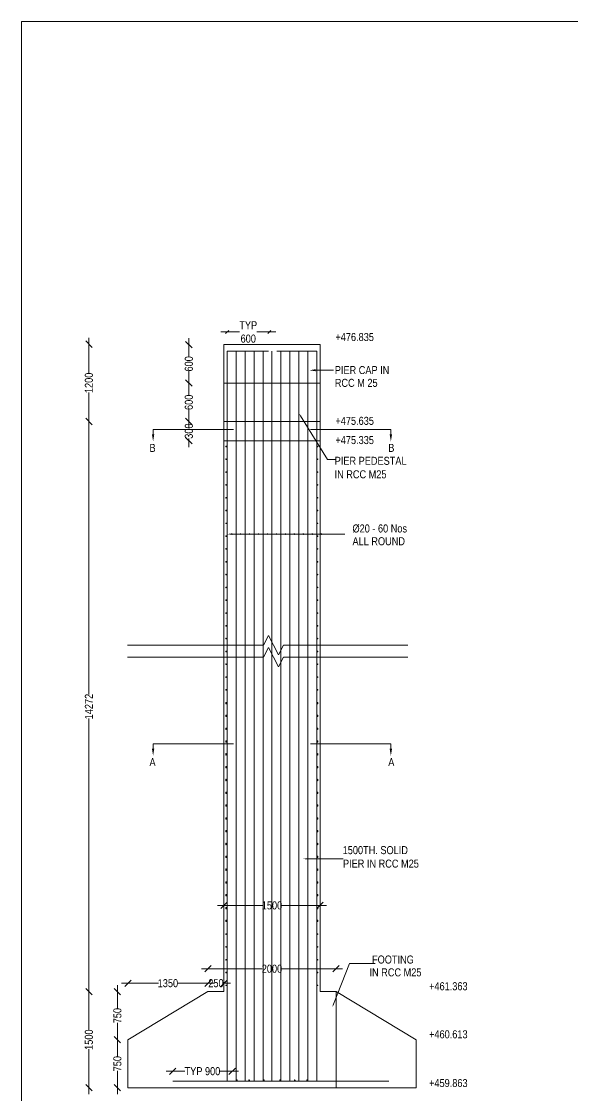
# Model space of a CAD drawing. Header units: millimetres. Extents: x -50489 to 179851, y 124916 to 300735.
# Drawn here: x 94851 to 112058, y 146382 to 179916 of the extents above; entities that cross this region are included whole.
import ezdxf

# ---------------------------------------------------------------- set-up
doc = ezdxf.new("R2010")
doc.units = ezdxf.units.MM
doc.styles.add('arn', font='ARIALN.TTF')

# ---------------------------------------------------------------- blocks, each defined once
blk = doc.blocks.new('_Oblique')
at = {"color": 0, "linetype": 'ByBlock', "lineweight": -2}
blk.add_line((-0.5, -0.5), (0.5, 0.5), dxfattribs=at)

msp = doc.modelspace()

# ---------------------------------------------------------------- linework, layer by layer
at = {"color": 0, "lineweight": 5}
for p, q in [((179850.6, 179915.5), (94850.6, 179915.5)), ((94850.6, 124915.5), (94850.6, 179915.5)), ((96955.4, 170039.6), (96955.4, 168928.7)), ((100077, 170025.3), (100077, 169452.1)), ((101073.1, 170221), (101663.3, 170221)), ((102790.9, 170221), (102200.7, 170221)), ((101173.1, 169825.3), (104173.1, 169825.3)), ((101173.1, 149625.3), (101173.1, 169825.3)), ((104173.1, 169825.3), (104173.1, 149625.3)), ((101273.1, 169625.3), (102567.6, 169625.3)), ((101273.1, 146825.3), (101273.1, 169625.3)), ((101553.1, 146825.3), (101553.1, 169625.3)), ((101833.1, 169624), (101833.1, 146825.3)), ((102113.1, 169622.7), (102113.1, 146825.3)), ((102393.1, 169621.4), (102393.1, 146825.3)), ((102673.1, 169620.1), (102673.1, 146825.3)), ((102823.9, 169620.9), (104073.1, 169620.9)), ((102953.1, 169621.4), (102953.1, 146825.3)), ((103233.1, 169622.7), (103233.1, 146825.3)), ((103513.1, 169624), (103513.1, 146825.3)), ((103793.1, 146825.3), (103793.1, 169620.9)), ((104073.1, 146825.3), (104073.1, 169620.9)), ((100077, 168425.3), (100077, 168998.5)), ((100077, 168825.3), (100077, 168252.1)), ((101173.1, 168625.3), (104173.1, 168625.3)), ((96955.4, 167225.3), (96955.4, 168336.2)), ((100077, 167225.3), (100077, 167798.5)), ((96955.4, 167625.3), (96955.4, 158900.7)), ((100077, 167625.3), (100077, 167351.5)), ((101173.1, 167425.3), (104173.1, 167425.3)), ((98960.9, 167028), (98960.9, 167178)), ((106385.3, 167028), (106385.3, 167178)), ((100077, 166625.3), (100077, 166899.1)), ((101173.1, 166825.3), (104173.1, 166825.3)), ((102565.9, 160746.4), (102411.4, 160442.8)), ((102566.2, 160746.4), (102875.5, 160139.5)), ((98156.5, 160443), (102411.5, 160443)), ((102565.9, 160371.4), (102411.4, 160067.8)), ((102566.2, 160371.4), (102875.5, 159764.5)), ((102875.5, 160139.5), (103030.1, 160443)), ((103030.1, 160443), (106911.9, 160443)), ((98156.5, 160068), (102411.5, 160068)), ((102875.5, 159764.5), (103030.1, 160068)), ((103030.1, 160068), (106911.9, 160068)), ((96955.4, 149425.3), (96955.4, 158150)), ((98960.9, 157216.3), (98960.9, 157366.3)), ((106385.3, 157216.3), (106385.3, 157366.3)), ((100973.1, 152316), (102376.9, 152316)), ((104373.1, 152316), (102969.3, 152316)), ((100473.1, 150338.9), (102365.5, 150338.9)), ((104873.1, 150338.9), (102980.7, 150338.9)), ((105234.2, 150499.5), (105095.8, 150499.5)), ((105234.2, 150499.5), (105894.5, 150499.5)), ((96955.4, 149825.3), (96955.4, 148421.5)), ((97845.7, 149825.3), (97845.7, 149100.7)), ((97973.1, 149887.6), (99126.9, 149887.6)), ((100673.1, 149625.3), (98173.1, 148125.3)), ((100873.1, 149887.6), (99719.3, 149887.6)), ((100473.1, 149887.6), (100695.2, 149887.6)), ((100673.1, 149625.3), (101173.1, 149625.3)), ((101373.1, 149887.6), (101151, 149887.6)), ((104173.1, 149625.3), (104673.1, 149625.3)), ((104673.1, 146625.3), (104673.1, 149625.3)), ((104673.1, 149625.3), (107173.1, 148125.3)), ((97845.7, 147925.3), (97845.7, 148650)), ((97845.7, 148325.3), (97845.7, 147600.7)), ((98173.1, 146625.3), (98173.1, 148125.3)), ((107173.1, 146625.3), (107173.1, 148125.3)), ((96955.4, 146425.3), (96955.4, 147829.1)), ((97845.7, 146425.3), (97845.7, 147150)), ((99373.1, 147140.5), (99954.9, 147140.5)), ((101629.9, 147140.5), (101048.2, 147140.5)), ((98173.1, 146625.3), (107173.1, 146625.3)), ((99573.1, 146825.3), (101553.1, 146825.3)), ((101553.1, 146825.3), (103793.1, 146825.3)), ((103793.1, 146825.3), (106317.7, 146825.3))]:
    msp.add_line(p, q, dxfattribs=at)
at = {"color": 0, "lineweight": 5, "ltscale": 400}
for p, q in [((98960.9, 167178), (101473.1, 167178)), ((106385.3, 167178), (103873.1, 167178)), ((98960.9, 157366.3), (101473.1, 157366.3)), ((106385.3, 157366.3), (103873.1, 157366.3))]:
    msp.add_line(p, q, dxfattribs=at)
at = {"color": 0, "lineweight": 5}
for points in [[(104042.2, 169026.3), (104589.3, 169026.3)], [(103560.3, 167607.3), (104404.3, 166238.1), (104653.3, 166238.1)], [(101430.4, 163909.9), (101833.1, 163908.5)], [(101710.4, 163909.9), (102113.1, 163908.5)], [(101990.4, 163909.9), (102393.1, 163908.5)], [(102270.4, 163909.9), (102673.1, 163908.5)], [(102550.4, 163909.9), (102953.1, 163908.5)], [(102830.4, 163909.9), (103233.1, 163908.5)], [(103110.4, 163909.9), (103513.1, 163908.5)], [(103390.4, 163909.9), (103793.1, 163908.5)], [(103670.4, 163909.9), (104073.1, 163908.5)], [(103950.4, 163910.1), (104953.1, 163908.5)], [(104230.4, 163910.3), (104633.1, 163909)], [(104593, 149232.6), (105095.8, 150499.5)]]:
    msp.add_lwpolyline(points, dxfattribs=at)
at = {"color": 0, "lineweight": 5, "extrusion": (0, 0, -1)}
msp.add_lwpolyline([(-103743.9, 153770.6), (-104898.4, 153770.6)], dxfattribs=at)
at = {"color": 0, "lineweight": 5}
for centre, start, end in [((101241.9, 166646.2), 0, 180), ((101241.9, 166646.2), 180, 0), ((104100, 166646.2), 0, 180), ((104100, 166646.2), 180, 0), ((101241.9, 166246.2), 0, 180), ((101241.9, 166246.2), 180, 0), ((104100, 166246.2), 0, 180), ((104100, 166246.2), 180, 0), ((101241.9, 165846.2), 0, 180), ((101241.9, 165846.2), 180, 0), ((104100, 165846.2), 0, 180), ((104100, 165846.2), 180, 0), ((101241.9, 165446.2), 0, 180), ((101241.9, 165446.2), 180, 0), ((104100, 165446.2), 0, 180), ((104100, 165446.2), 180, 0), ((101241.9, 165046.2), 0, 180), ((101241.9, 165046.2), 180, 0), ((104100, 165046.2), 0, 180), ((104100, 165046.2), 180, 0), ((101241.9, 164646.2), 0, 180), ((104100, 164646.2), 0, 180), ((101241.9, 164646.2), 180, 0), ((104100, 164646.2), 180, 0), ((101241.9, 164246.2), 0, 180), ((101241.9, 164246.2), 180, 0), ((104100, 164246.2), 0, 180), ((104100, 164246.2), 180, 0), ((101241.9, 163846.2), 0, 180), ((101241.9, 163846.2), 180, 0), ((104100, 163846.2), 0, 180), ((104100, 163846.2), 180, 0), ((101241.9, 163446.2), 0, 180), ((101241.9, 163446.2), 180, 0), ((104100, 163446.2), 0, 180), ((104100, 163446.2), 180, 0), ((101241.9, 163046.2), 0, 180), ((101241.9, 163046.2), 180, 0), ((104100, 163046.2), 0, 180), ((104100, 163046.2), 180, 0), ((101241.9, 162646.2), 0, 180), ((101241.9, 162646.2), 180, 0), ((104100, 162646.2), 0, 180), ((104100, 162646.2), 180, 0), ((101241.9, 162246.2), 0, 180), ((101241.9, 162246.2), 180, 0), ((104100, 162246.2), 0, 180), ((104100, 162246.2), 180, 0), ((101241.9, 161846.2), 0, 180), ((101241.9, 161846.2), 180, 0), ((104100, 161846.2), 0, 180), ((104100, 161846.2), 180, 0), ((101241.9, 161446.2), 0, 180), ((101241.9, 161446.2), 180, 0), ((104100, 161446.2), 0, 180), ((104100, 161446.2), 180, 0), ((101241.9, 161046.2), 0, 180), ((101241.9, 161046.2), 180, 0), ((104100, 161046.2), 0, 180), ((104100, 161046.2), 180, 0), ((101241.9, 160646.2), 0, 180), ((101241.9, 160646.2), 180, 0), ((104100, 160646.2), 0, 180), ((104100, 160646.2), 180, 0), ((101241.9, 160246.2), 0, 180), ((101241.9, 160246.2), 180, 0), ((104100, 160246.2), 0, 180), ((104100, 160246.2), 180, 0), ((101241.9, 159846.2), 0, 180), ((101241.9, 159846.2), 180, 0), ((104100, 159846.2), 0, 180), ((104100, 159846.2), 180, 0), ((101241.9, 159446.2), 0, 180), ((101241.9, 159446.2), 180, 0), ((104100, 159446.2), 0, 180), ((104100, 159446.2), 180, 0), ((101241.9, 159046.2), 0, 180), ((101241.9, 159046.2), 180, 0), ((104100, 159046.2), 0, 180), ((104100, 159046.2), 180, 0), ((101241.9, 158646.2), 0, 180), ((101241.9, 158646.2), 180, 0), ((101241.9, 158622), 0, 180), ((101241.9, 158622), 180, 0), ((104100, 158646.2), 0, 180), ((104100, 158646.2), 180, 0), ((104100, 158622), 0, 180), ((104100, 158622), 180, 0), ((101241.9, 158246.2), 0, 180), ((101241.9, 158246.2), 180, 0), ((101241.9, 158222), 0, 180), ((101241.9, 158222), 180, 0), ((104100, 158246.2), 0, 180), ((104100, 158246.2), 180, 0), ((104100, 158222), 0, 180), ((104100, 158222), 180, 0), ((101241.9, 157846.2), 0, 180), ((101241.9, 157846.2), 180, 0), ((101241.9, 157822), 0, 180), ((101241.9, 157822), 180, 0), ((104100, 157846.2), 0, 180), ((104100, 157846.2), 180, 0), ((104100, 157822), 0, 180), ((104100, 157822), 180, 0), ((101241.9, 157446.2), 0, 180), ((101241.9, 157446.2), 180, 0), ((101241.9, 157422), 0, 180), ((101241.9, 157422), 180, 0), ((104100, 157446.2), 0, 180), ((104100, 157446.2), 180, 0), ((104100, 157422), 0, 180), ((104100, 157422), 180, 0), ((101241.9, 157046.2), 0, 180), ((101241.9, 157046.2), 180, 0), ((101241.9, 157022), 0, 180), ((101241.9, 157022), 180, 0), ((104100, 157046.2), 0, 180), ((104100, 157046.2), 180, 0), ((104100, 157022), 0, 180), ((104100, 157022), 180, 0), ((101241.9, 156646.2), 0, 180), ((101241.9, 156646.2), 180, 0), ((101241.9, 156622), 0, 180), ((101241.9, 156622), 180, 0), ((104100, 156646.2), 0, 180), ((104100, 156646.2), 180, 0), ((104100, 156622), 0, 180), ((104100, 156622), 180, 0), ((101241.9, 156246.2), 0, 180), ((101241.9, 156246.2), 180, 0), ((101241.9, 156222), 0, 180), ((101241.9, 156222), 180, 0), ((104100, 156246.2), 0, 180), ((104100, 156246.2), 180, 0), ((104100, 156222), 0, 180), ((104100, 156222), 180, 0), ((101241.9, 155846.2), 0, 180), ((101241.9, 155846.2), 180, 0), ((101241.9, 155822), 0, 180), ((101241.9, 155822), 180, 0), ((104100, 155846.2), 0, 180), ((104100, 155846.2), 180, 0), ((104100, 155822), 0, 180), ((104100, 155822), 180, 0), ((101241.9, 155446.2), 0, 180), ((101241.9, 155446.2), 180, 0), ((101241.9, 155422), 0, 180), ((101241.9, 155422), 180, 0), ((104100, 155446.2), 0, 180), ((104100, 155446.2), 180, 0), ((104100, 155422), 0, 180), ((104100, 155422), 180, 0), ((101241.9, 155046.2), 0, 180), ((101241.9, 155046.2), 180, 0), ((101241.9, 155022), 0, 180), ((101241.9, 155022), 180, 0), ((104100, 155046.2), 0, 180), ((104100, 155046.2), 180, 0), ((104100, 155022), 0, 180), ((104100, 155022), 180, 0), ((101241.9, 154646.2), 0, 180), ((101241.9, 154646.2), 180, 0), ((101241.9, 154622), 0, 180), ((101241.9, 154622), 180, 0), ((104100, 154646.2), 0, 180), ((104100, 154646.2), 180, 0), ((104100, 154622), 0, 180), ((104100, 154622), 180, 0), ((101241.9, 154246.2), 0, 180), ((104100, 154246.2), 0, 180), ((101241.9, 154246.2), 180, 0), ((101241.9, 154222), 0, 180), ((101241.9, 154222), 180, 0), ((104100, 154246.2), 180, 0), ((104100, 154222), 0, 180), ((104100, 154222), 180, 0), ((101241.9, 153846.2), 0, 180), ((101241.9, 153846.2), 180, 0), ((101241.9, 153822), 0, 180), ((101241.9, 153822), 180, 0), ((104100, 153846.2), 0, 180), ((104100, 153846.2), 180, 0), ((104100, 153822), 0, 180), ((104100, 153822), 180, 0), ((101241.9, 153446.2), 0, 180), ((101241.9, 153446.2), 180, 0), ((101241.9, 153422), 0, 180), ((101241.9, 153422), 180, 0), ((104100, 153446.2), 0, 180), ((104100, 153446.2), 180, 0), ((104100, 153422), 0, 180), ((104100, 153422), 180, 0), ((101241.9, 153046.2), 0, 180), ((101241.9, 153046.2), 180, 0), ((101241.9, 153022), 0, 180), ((101241.9, 153022), 180, 0), ((104100, 153046.2), 0, 180), ((104100, 153046.2), 180, 0), ((104100, 153022), 0, 180), ((104100, 153022), 180, 0), ((101241.9, 152646.2), 0, 180), ((101241.9, 152646.2), 180, 0), ((101241.9, 152622), 0, 180), ((101241.9, 152622), 180, 0), ((104100, 152646.2), 0, 180), ((104100, 152646.2), 180, 0), ((104100, 152622), 0, 180), ((104100, 152622), 180, 0), ((101241.9, 152246.2), 0, 180), ((101241.9, 152246.2), 180, 0), ((104100, 152246.2), 0, 180), ((104100, 152246.2), 180, 0), ((101241.9, 152222), 0, 180), ((101241.9, 152222), 180, 0), ((104100, 152222), 0, 180), ((104100, 152222), 180, 0), ((101241.9, 151846.2), 0, 180), ((101241.9, 151846.2), 180, 0), ((101241.9, 151822), 0, 180), ((101241.9, 151822), 180, 0), ((104100, 151846.2), 0, 180), ((104100, 151846.2), 180, 0), ((104100, 151822), 0, 180), ((104100, 151822), 180, 0), ((101241.9, 151422), 0, 180), ((101241.9, 151422), 180, 0), ((104100, 151422), 0, 180), ((104100, 151422), 180, 0), ((101241.9, 151022), 0, 180), ((101241.9, 151022), 180, 0), ((104100, 151022), 0, 180), ((104100, 151022), 180, 0), ((101241.9, 150622), 0, 180), ((101241.9, 150622), 180, 0), ((104100, 150622), 0, 180), ((104100, 150622), 180, 0), ((101241.9, 150222), 0, 180), ((104100, 150222), 0, 180), ((101241.9, 150222), 180, 0), ((104100, 150222), 180, 0), ((101241.9, 149822), 0, 180), ((101241.9, 149822), 180, 0), ((104100, 149822), 0, 180), ((104100, 149822), 180, 0), ((101579.2, 146858.5), 163.63636, 343.63636), ((101579.2, 146858.5), 343.63636, 163.63636), ((101962.1, 146858.5), 163.63636, 343.63636), ((101962.1, 146858.5), 343.63636, 163.63636), ((102421.9, 146858.5), 163.63636, 343.63636), ((102421.9, 146858.5), 343.63636, 163.63636), ((102924.4, 146858.5), 16.36364, 196.36364), ((102924.4, 146858.5), 196.36364, 16.36364), ((103384.1, 146858.5), 16.36364, 196.36364), ((103384.1, 146858.5), 196.36364, 16.36364), ((103767, 146858.5), 16.36364, 196.36364), ((103767, 146858.5), 196.36364, 16.36364)]:
    msp.add_arc(centre, 10, start, end, dxfattribs=at)
for points in [[(104042.2, 168993), (103842.2, 169026.3), (104042.2, 169059.6)], [(103547.6, 167599.5), (103513.1, 167683.9), (103573.1, 167615.2)], [(98923.4, 167028), (98960.9, 166803), (98998.4, 167028)], [(106422.8, 167028), (106385.3, 166803), (106347.8, 167028)], [(101430.4, 163884.9), (101280.4, 163910.4), (101430.5, 163934.9)], [(101710.4, 163884.9), (101560.4, 163910.4), (101710.5, 163934.9)], [(101990.4, 163884.9), (101840.4, 163910.4), (101990.5, 163934.9)], [(102270.4, 163884.9), (102120.4, 163910.4), (102270.5, 163934.9)], [(102550.4, 163884.9), (102400.4, 163910.4), (102550.5, 163934.9)], [(102830.4, 163884.9), (102680.4, 163910.4), (102830.5, 163934.9)], [(103110.4, 163884.9), (102960.4, 163910.4), (103110.5, 163934.9)], [(103390.4, 163884.9), (103240.4, 163910.4), (103390.5, 163934.9)], [(103670.4, 163884.9), (103520.4, 163910.4), (103670.5, 163934.9)], [(103950.4, 163885.1), (103800.4, 163910.4), (103950.5, 163935.1)], [(104230.4, 163885.3), (104080.4, 163910.8), (104230.5, 163935.3)], [(98923.4, 157216.3), (98960.9, 156991.3), (98998.4, 157216.3)], [(106422.8, 157216.3), (106385.3, 156991.3), (106347.8, 157216.3)], [(104608.5, 149226.5), (104556.2, 149139.7), (104577.6, 149238.8)]]:
    msp.add_solid(points, dxfattribs=at)
at = {"color": 0, "lineweight": 5, "extrusion": (0, 0, -1)}
msp.add_solid([(-103743.9, 153787.2), (-103643.9, 153770.6), (-103743.9, 153753.9)], dxfattribs=at)

# ---------------------------------------------------------------- block references
at = {"color": 0, "lineweight": 5}
for p, xscale, yscale, zscale, rotation in [((101273.1, 170221), 100, 100, 100, 180), ((96955.4, 169839.6), 200, 200, 200, 90), ((100077, 169825.3), 200, 200, 200, 90), ((100077, 168625.3), 200, 200, 200, 90), ((100077, 168625.3), 200, 200, 200, 270), ((96955.4, 167425.3), 200, 200, 200, 90), ((96955.4, 167425.3), 200, 200, 200, 270), ((100077, 167425.3), 200, 200, 200, 270), ((100077, 167425.3), 200, 200, 200, 90), ((100077, 166825.3), 200, 200, 200, 270), ((101173.1, 152316), 200, 200, 200, 180), ((100673.1, 150338.9), 200, 200, 200, 180), ((98173.1, 149887.6), 200, 200, 200, 180), ((100673.1, 149887.6), 200, 200, 200, 180), ((96955.4, 149625.3), 200, 200, 200, 270), ((96955.4, 149625.3), 200, 200, 200, 90), ((97845.7, 149625.3), 200, 200, 200, 90), ((97845.7, 148125.3), 200, 200, 200, 270), ((97845.7, 148125.3), 200, 200, 200, 90), ((99573.1, 147140.5), 200, 200, 200, 180), ((96955.4, 146625.3), 200, 200, 200, 270), ((97845.7, 146625.3), 200, 200, 200, 270)]:
    msp.add_blockref('_Oblique', p, dxfattribs=dict(at, xscale=xscale, yscale=yscale, zscale=zscale, rotation=rotation))
for p, xscale, yscale, zscale in [((102590.9, 170221), 100, 100, 100), ((104173.1, 152316), 200, 200, 200), ((104673.1, 150338.9), 200, 200, 200), ((100673.1, 149887.6), 200, 200, 200), ((101173.1, 149887.6), 200, 200, 200), ((101429.9, 147140.5), 200, 200, 200)]:
    msp.add_blockref('_Oblique', p, dxfattribs=dict(at, xscale=xscale, yscale=yscale, zscale=zscale))

# ---------------------------------------------------------------- texts
at = {"color": 0, "lineweight": 5, "style": 'arn'}
for s, p in [('+476.835', (104653.4, 169938.4)), ('PIER CAP IN', (104634.6, 168907.3)), ('RCC M 25', (104634.6, 168507.3)), ('+475.635', (104653.4, 167321.3)), ('B', (98848, 166477.2)), ('+475.335', (104653.4, 166721.3)), ('B', (106304.4, 166477.2)), ('%%c20 - 60 Nos', (105187.2, 163961.9)), ('ALL ROUND', (105187.2, 163561.9)), ('A', (98848, 156665.5)), ('A', (106304.4, 156665.5)), (' FOOTING', (105718.1, 150502)), ('IN RCC M25', (105718.1, 150102)), ('+461.363', (107578.5, 149668.3)), ('+460.613', (107578.5, 148168.3)), ('+459.863', (107578.5, 146646.2))]:
    msp.add_text(s, height=250, dxfattribs=at).set_placement(p)
at = {"color": 0, "linetype": 'Continuous', "style": 'arn'}
for s, p in [('PIER PEDESTAL', (104631.9, 166073.7)), ('IN RCC M25', (104626.6, 165652.6)), ('1500TH. SOLID', (104880.6, 153918.5)), ('PIER IN RCC M25', (104889.3, 153497.4))]:
    msp.add_text(s, height=250, dxfattribs=at).set_placement(p)
at = {"color": 0, "lineweight": 5, "char_height": 250, "attachment_point": 5, "style": 'arn'}
for s, insert in [('\\A1;TYP \\P600', (101932, 170221)), ('\\A1;1500', (102673.1, 152316)), ('\\A1;2000', (102673.1, 150338.9)), ('\\A1;1350', (99423.1, 149887.6)), ('\\A1;250', (100923.1, 149887.6)), ('\\A1;TYP 900', (100501.5, 147140.5))]:
    msp.add_mtext(s, dxfattribs=dict(at, insert=insert))
at = {"color": 0, "lineweight": 5, "char_height": 250, "attachment_point": 5, "rotation": 90, "style": 'arn'}
for s, insert in [('\\A1;600', (100077, 169225.3)), ('\\A1;1200', (96955.4, 168632.4)), ('\\A1;600', (100077, 168025.3)), ('\\A1;300', (100077, 167125.3)), ('\\A1;14272', (96955.4, 158525.3)), ('\\A1;750', (97845.7, 148875.3)), ('\\A1;1500', (96955.4, 148125.3)), ('\\A1;750', (97845.7, 147375.3))]:
    msp.add_mtext(s, dxfattribs=dict(at, insert=insert))

doc.saveas('drawing.dxf')
